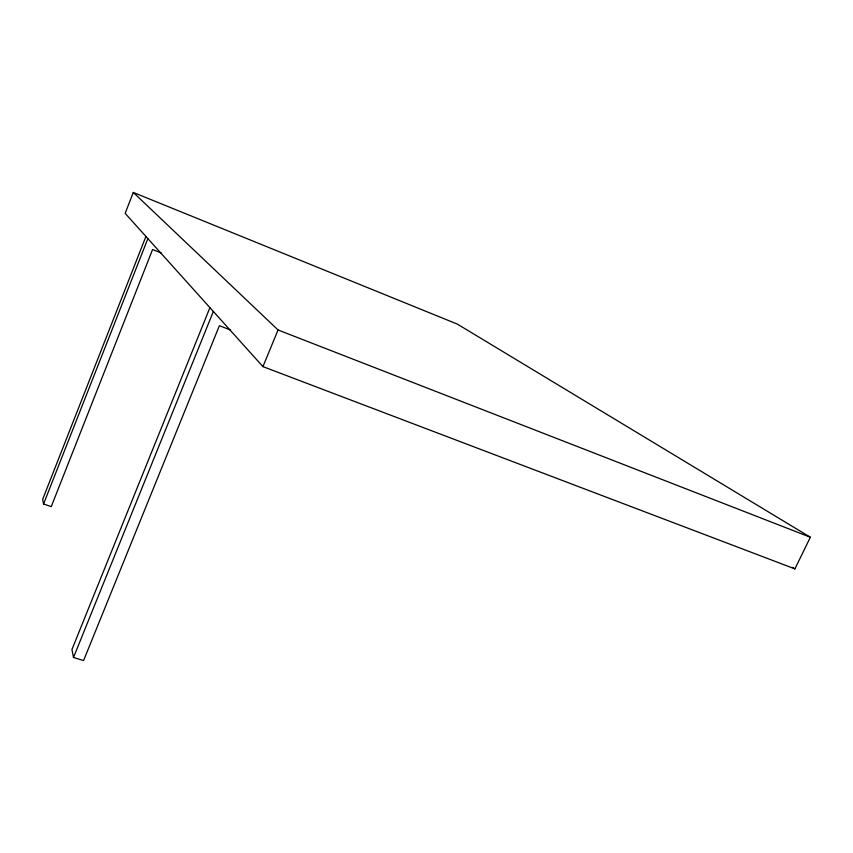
<?xml version="1.0" encoding="UTF-8"?>
<svg xmlns="http://www.w3.org/2000/svg" width="853" height="853" viewBox="0 0 853 853"><rect width="100%" height="100%" fill="white"/><g stroke="black" fill="none" stroke-linecap="round" stroke-linejoin="round"><path stroke-width="1.28" d="M133.292 192.437L125.156 213.357L262.937 366.619L794.911 568.887L810.35 537.241L457.4 324.129L133.292 192.437L278.057 329.983L810.35 537.241M145.916 236.452L42.65 499.389L43.556 504.006L51.265 506.597L152.58 249.524L161.228 252.946M43.556 504.006L147.868 238.616M209.923 307.645L71.94 649.517L73.497 657.482L83.573 660.563L219.392 325.697L230.555 329.994M73.497 657.482L213.357 311.462M262.937 366.619L278.057 329.983M792.672 567.426L794.911 568.887"/></g></svg>
